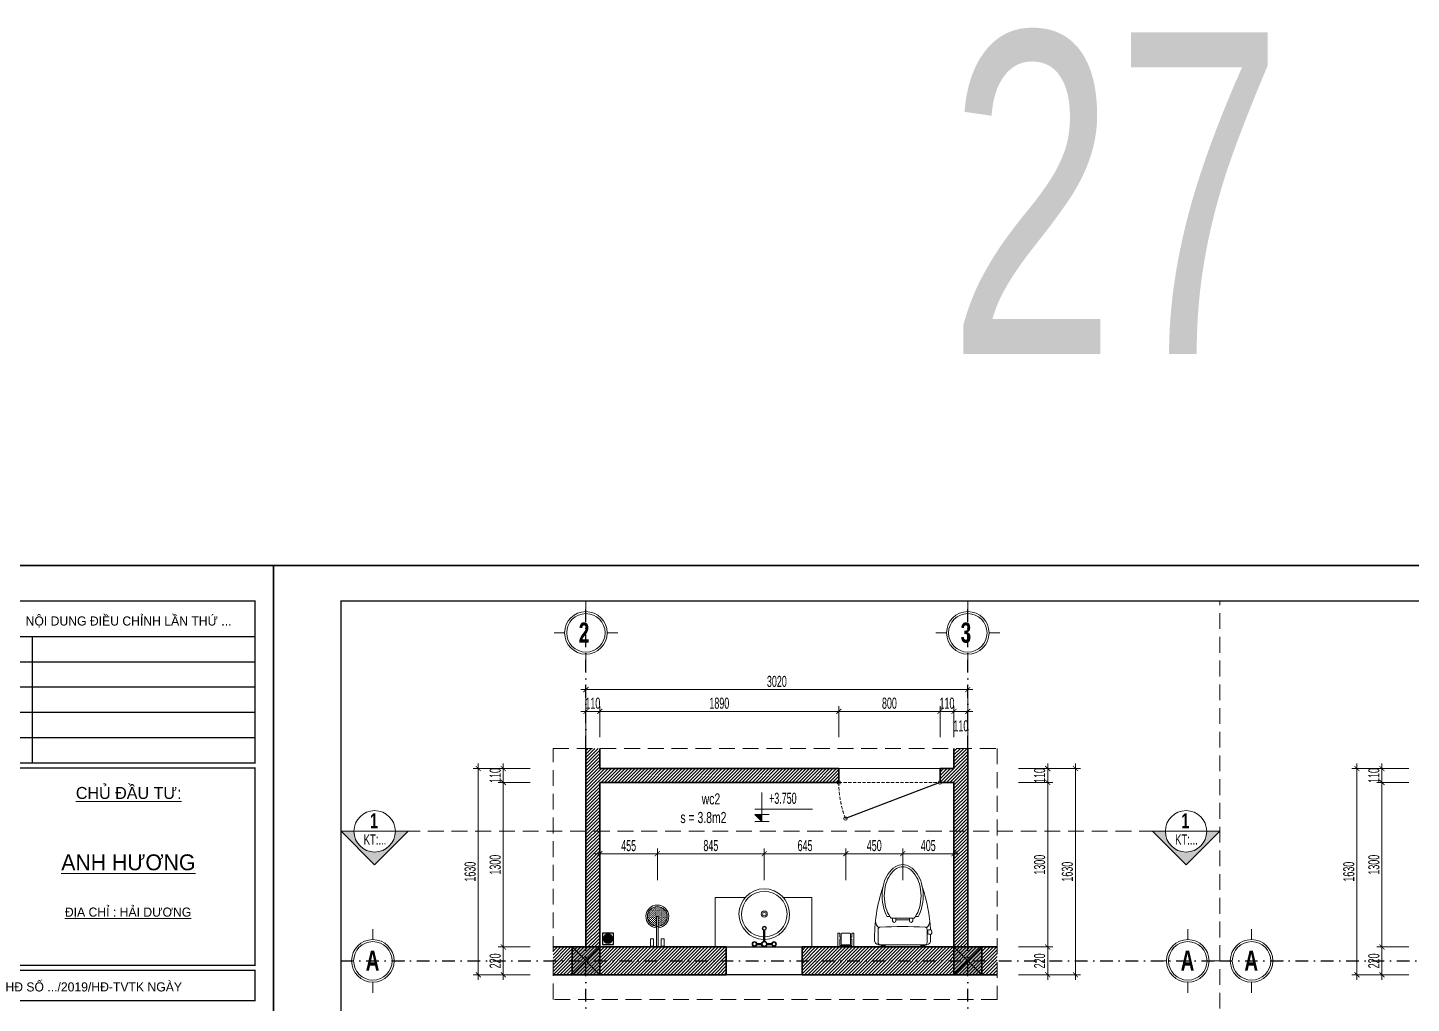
# Model space of a CAD drawing. Header units: inches. Extents: x 274208 to 641690, y -81912 to 129129.
# Drawn here: x 441977 to 452918, y -6470 to 1240 of the extents above; entities that cross this region are included whole.
import ezdxf
from ezdxf.enums import TextEntityAlignment as Align

# ---------------------------------------------------------------- set-up
doc = ezdxf.new("R2010")
doc.units = ezdxf.units.IN
doc.header["$MEASUREMENT"] = 0
doc.header["$PDMODE"] = 3
for name, pattern in [('$1$HIDDEN', [0.375, 0.25, -0.125]), ('DASHDOT', [1, 0.5, -0.25, 0, -0.25]), ('HIDDEN', [0.375, 0.25, -0.125])]:
    doc.linetypes.add(name, pattern=pattern)
for name, color, linetype, lineweight in [('01.Cut', 255, 'Continuous', 35), ('02.Thay', 145, 'Continuous', 20), ('03.Manh', 251, 'Continuous', 13), ('05.Text', 253, 'Continuous', 18), ('06.betong', 2, 'Continuous', 35), ('07.noithat', 250, 'Continuous', 9), ('08.Dim', 156, 'Continuous', 15), ('09.Hatch', 250, 'Continuous', 5), ('10.Text', 254, 'Continuous', 18), ('11.Khung bo', 32, 'Continuous', 50), ('12.Khung', 36, 'Continuous', 25), ('DIM', 252, 'Continuous', 20), ('NN_KI HIEU', 22, 'Continuous', 18)]:
    doc.layers.add(name, color=color, linetype=linetype, lineweight=lineweight)
for name, color, linetype in [('3', 2, 'Continuous'), ('HACH', 250, 'Continuous'), ('NET VUA', 143, 'Continuous'), ('text', 7, 'Continuous'), ('TRUC', 250, 'DASHDOT')]:
    doc.layers.add(name, color=color, linetype=linetype)
doc.layers.add('Tpl_Bound', color=1, linetype='Continuous', plot=False)
doc.styles.add('AVANTH', font='')
doc.styles.add('AVANTHB', font='')
doc.styles.add('STYLE2', font='')
doc.styles.add('TT5_Text Dim', font='hoatbif.shx', dxfattribs={"width": 0.6})
doc.styles.add('VnAvantH', font='')
doc.styles.get('AVANTH').set_extended_font_data('.VnAvantH')
doc.styles.get('AVANTHB').set_extended_font_data('.VnAvantH', bold=True)
doc.styles.get('STYLE2').set_extended_font_data('.VnAvantH')
doc.styles.get('VnAvantH').set_extended_font_data('.VnAvantH')
doc.dimstyles.new('TT5_Dim 1-40', dxfattribs={"dimscale": 40, "dimtxt": 2.2, "dimasz": 1, "dimexe": 1, "dimexo": 0.5, "dimgap": 0.5, "dimtad": 1, "dimdec": 0, "dimzin": 0, "dimdsep": 46, "dimtxsty": 'TT5_Text Dim', "dimblk": 'ARCHTICK', "dimcen": 0, "dimdle": 1, "dimclrd": 256, "dimclre": 256, "dimclrt": 1, "dimadec": 0, "dimazin": 0, "dimtfac": 0.015, "dimtdec": 0, "dimtix": 1, "dimtmove": 2, "dimatfit": 3, "dimldrblk": 'DOT', "dimfxl": 1, "dimtolj": 1, "dimtzin": 0, "dimlwd": -1, "dimlwe": -1, "dimarcsym": 1})

# ---------------------------------------------------------------- blocks, each defined once
blk = doc.blocks.new('100')
at = {"layer": '11.Khung bo', "const_width": 26.7}
for points in [[(1860913, -945240), (1860913, -916940), (1896063, -916940), (1896063, -945240)], [(1896213, -920140), (1896213, -916940), (1901213, -916940), (1901213, -920140)], [(1896213, -924140), (1901213, -924140), (1901213, -920240), (1896213, -920240)], [(1896213, -924840), (1901213, -924840), (1901213, -924240), (1896213, -924240)]]:
    blk.add_lwpolyline(points, close=True, dxfattribs=at)
at = {"layer": '12.Khung'}
for p, q in [((1896213, -917640), (1901213, -917640)), ((1896813, -920140), (1896813, -917640)), ((1896213, -918140), (1901213, -918140)), ((1896213, -918640), (1901213, -918640)), ((1896213, -919140), (1901213, -919140)), ((1896213, -919640), (1901213, -919640))]:
    blk.add_line(p, q, dxfattribs=at)
at = {"layer": '12.Khung', "color": 1}
blk.add_lwpolyline([(1901579, -945940), (1901579, -916240), (1859580, -916240), (1859580, -945940)], close=True, dxfattribs=at)
at = {"layer": '05.Text', "style": 'VnAvantH'}
for s, p in [('Néi dung ®iÒu chØnh lÇn thø ...', (1898713, -917329)), ('H§ sè .../2019/H§-TVTK ngµy ', (1898057, -924540))]:
    blk.add_text(s, height=180, dxfattribs=at).set_placement(p, align=Align.MIDDLE)
for s, height, p in [('%%uChñ ®Çu t\xad:', 237.6, (1898716, -920853)), ('%%Uanh H¦¥NG', 313.63, (1898709, -922261)), ('%%U®Þa chØ : H¶I D¦¥NG', 180, (1898703, -923178))]:
    blk.add_text(s, height=height, dxfattribs=at).set_placement(p, align=Align.CENTER)
blk = doc.blocks.new('\xad3yjrtuktyl')
at = {"layer": '06.betong'}
blk.add_hatch(color=0, dxfattribs=at).paths.add_polyline_path([(-110, -110), (110, -110), (110, 110), (-110, 110)])
at = {"layer": '06.betong', "color": 0}
for p, q in [((-110, 110), (110, -110)), ((-110, -110), (110, 110))]:
    blk.add_line(p, q, dxfattribs=at)
blk.add_lwpolyline([(-110, -110), (110, -110), (110, 110), (-110, 110)], close=True, dxfattribs=at)
blk = doc.blocks.new('ƯERWERWE3')
at = {"layer": '02.Thay'}
for centre in [(458720, 76276), (459520, 76276), (458773, 75992)]:
    blk.add_circle(centre, 13.7, dxfattribs=at)
at = {"layer": '03.Manh', "linetype": 'HIDDEN', "ltscale": 100}
blk.add_line((458720, 76276), (459520, 76276), dxfattribs=at)
blk.add_arc((459520, 76276), 800, 180, 200.8049, dxfattribs=at)
at = {"layer": '3'}
blk.add_line((459520, 76276), (458773, 75992), dxfattribs=at)
blk = doc.blocks.new('A$C4E7C6F34')
at = {"layer": 'DIM'}
blk.add_hatch(color=256, dxfattribs=at).paths.add_polyline_path([(-38, 0), (-38, 138), (-178, 138)])
for p, q in [((-38, 576), (-38, 0)), ((964, 248), (-178, 248)), ((-178, 138), (101, 138)), ((-178, 138), (-38, 0)), ((-178, 0), (101, 0))]:
    blk.add_line(p, q, dxfattribs=at)
at = {"layer": 'text', "style": 'TT5_Text Dim', "flags": 8}
blk.add_attdef('%%P0.000', text='', height=220, dxfattribs=at).set_placement((102, 461), align=Align.MIDDLE_LEFT)
blk = doc.blocks.new('WH1')
h = blk.add_hatch()
h.set_pattern_fill('HONEY', color=250, angle=-180, style=0)
h.set_pattern_definition([(180, (28744.471, 7941.3756), (-4.7625, -2.74963), [3.175, -6.35]), (300, (28744.471, 7941.3756), (4.76249943, -2.74963099), [3.175, -6.35]), (240, (28744.471, 7941.3756), (-5.7e-07, -5.49926099), [-6.35, 3.175])])
h.paths.add_polyline_path([(120, 71, 1), (23, 71, 1)])
for p, q in [((0, 0), (0, 141)), ((0, 141), (146, 141)), ((146, 0), (0, 0)), ((146, 141), (146, 0))]:
    blk.add_line(p, q)
blk.add_circle((72, 71), 58.6)
at = {"color": 8}
blk.add_circle((72, 71), 48.6, dxfattribs=at)
blk = doc.blocks.new('_ARCHTICK')
at = {"color": 0, "linetype": 'ByBlock', "const_width": 0.15}
blk.add_lwpolyline([(-0.5, -0.5), (0.5, 0.5)], dxfattribs=at)
blk = doc.blocks.new('*D1143')
at = {"layer": '08.Dim', "transparency": 16777216}
for p, q in [((446391, -4366), (446391, -4123)), ((446501, -4366), (446501, -4123)), ((446391, -4163), (446351, -4163)), ((446391, -4163), (446501, -4163)), ((446501, -4163), (446541, -4163))]:
    blk.add_line(p, q, dxfattribs=at)
at = {"layer": 'Defpoints', "color": 0, "transparency": 16777216}
for p in [(446501, -4163), (446391, -4386), (446501, -4386)]:
    blk.add_point(p, dxfattribs=at)
at = {"layer": '08.Dim', "transparency": 16777216, "xscale": 40, "yscale": 40, "zscale": 40}
blk.add_blockref('_ARCHTICK', (446391, -4163), dxfattribs=at)
at = {"layer": '08.Dim', "transparency": 16777216, "xscale": 40, "yscale": 40, "zscale": 40, "rotation": 180}
blk.add_blockref('_ARCHTICK', (446501, -4163), dxfattribs=at)
at = {"layer": '08.Dim', "color": 1, "transparency": 16777216, "insert": (446446, -4099), "char_height": 88, "attachment_point": 5, "style": 'TT5_Text Dim'}
blk.add_mtext('\\A1;110', dxfattribs=at)
blk = doc.blocks.new('_DOT')
at = {"color": 1, "linetype": 'ByBlock'}
blk.add_line((-0.5, 0), (-1, 0), dxfattribs=at)
at = {"color": 1, "linetype": 'ByBlock', "const_width": 0.5}
blk.add_lwpolyline([(-0.25, 0, 1), (0.25, 0, 1)], format="xyb", close=True, dxfattribs=at)
blk = doc.blocks.new('*D1144')
at = {"layer": '08.Dim', "transparency": 16777216}
for p, q in [((446501, -4366), (446501, -4123)), ((448391, -4366), (448391, -4123)), ((446461, -4163), (448431, -4163))]:
    blk.add_line(p, q, dxfattribs=at)
at = {"layer": 'Defpoints', "color": 0, "transparency": 16777216}
for p in [(448391, -4163), (446501, -4386), (448391, -4386)]:
    blk.add_point(p, dxfattribs=at)
at = {"layer": '08.Dim', "transparency": 16777216, "xscale": 40, "yscale": 40, "zscale": 40, "rotation": 180}
blk.add_blockref('_ARCHTICK', (446501, -4163), dxfattribs=at)
at = {"layer": '08.Dim', "transparency": 16777216, "xscale": 40, "yscale": 40, "zscale": 40}
blk.add_blockref('_ARCHTICK', (448391, -4163), dxfattribs=at)
at = {"layer": '08.Dim', "color": 1, "transparency": 16777216, "insert": (447446, -4099), "char_height": 88, "attachment_point": 5, "style": 'TT5_Text Dim'}
blk.add_mtext('\\A1;1890', dxfattribs=at)
blk = doc.blocks.new('*D1145')
at = {"layer": '08.Dim', "transparency": 16777216}
for p, q in [((448391, -4366), (448391, -4123)), ((449191, -4366), (449191, -4123)), ((448351, -4163), (449231, -4163))]:
    blk.add_line(p, q, dxfattribs=at)
at = {"layer": 'Defpoints', "color": 0, "transparency": 16777216}
for p in [(449191, -4163), (448391, -4386), (449191, -4386)]:
    blk.add_point(p, dxfattribs=at)
at = {"layer": '08.Dim', "transparency": 16777216, "xscale": 40, "yscale": 40, "zscale": 40, "rotation": 180}
blk.add_blockref('_ARCHTICK', (448391, -4163), dxfattribs=at)
at = {"layer": '08.Dim', "transparency": 16777216, "xscale": 40, "yscale": 40, "zscale": 40}
blk.add_blockref('_ARCHTICK', (449191, -4163), dxfattribs=at)
at = {"layer": '08.Dim', "color": 1, "transparency": 16777216, "insert": (448791, -4099), "char_height": 88, "attachment_point": 5, "style": 'TT5_Text Dim'}
blk.add_mtext('\\A1;800', dxfattribs=at)
blk = doc.blocks.new('*D1146')
at = {"layer": '08.Dim', "transparency": 16777216}
for p, q in [((449191, -4366), (449191, -4123)), ((449301, -4366), (449301, -4123)), ((449191, -4163), (449151, -4163)), ((449191, -4163), (449301, -4163)), ((449301, -4163), (449341, -4163))]:
    blk.add_line(p, q, dxfattribs=at)
at = {"layer": 'Defpoints', "color": 0, "transparency": 16777216}
for p in [(449301, -4163), (449191, -4386), (449301, -4386)]:
    blk.add_point(p, dxfattribs=at)
at = {"layer": '08.Dim', "transparency": 16777216, "xscale": 40, "yscale": 40, "zscale": 40}
blk.add_blockref('_ARCHTICK', (449191, -4163), dxfattribs=at)
at = {"layer": '08.Dim', "transparency": 16777216, "xscale": 40, "yscale": 40, "zscale": 40, "rotation": 180}
blk.add_blockref('_ARCHTICK', (449301, -4163), dxfattribs=at)
at = {"layer": '08.Dim', "color": 1, "transparency": 16777216, "insert": (449246, -4099), "char_height": 88, "attachment_point": 5, "style": 'TT5_Text Dim'}
blk.add_mtext('\\A1;110', dxfattribs=at)
blk = doc.blocks.new('*D1147')
at = {"layer": '08.Dim', "transparency": 16777216}
for p, q in [((449301, -4366), (449301, -4123)), ((449411, -4366), (449411, -4123)), ((449261, -4163), (449451, -4163))]:
    blk.add_line(p, q, dxfattribs=at)
at = {"layer": 'Defpoints', "color": 0, "transparency": 16777216}
for p in [(449411, -4163), (449301, -4386), (449411, -4386)]:
    blk.add_point(p, dxfattribs=at)
at = {"layer": '08.Dim', "transparency": 16777216, "xscale": 40, "yscale": 40, "zscale": 40, "rotation": 180}
blk.add_blockref('_ARCHTICK', (449301, -4163), dxfattribs=at)
at = {"layer": '08.Dim', "transparency": 16777216, "xscale": 40, "yscale": 40, "zscale": 40}
blk.add_blockref('_ARCHTICK', (449411, -4163), dxfattribs=at)
at = {"layer": '08.Dim', "color": 1, "transparency": 16777216, "insert": (449356, -4278), "char_height": 88, "attachment_point": 5, "style": 'TT5_Text Dim'}
blk.add_mtext('\\A1;110', dxfattribs=at)
blk = doc.blocks.new('*D1148')
at = {"layer": '08.Dim', "transparency": 16777216}
for p, q in [((446351, -3991), (449451, -3991)), ((446391, -4366), (446391, -3951)), ((449411, -4366), (449411, -3951))]:
    blk.add_line(p, q, dxfattribs=at)
at = {"layer": 'Defpoints', "color": 0, "transparency": 16777216}
for p in [(449411, -3991), (446391, -4386), (449411, -4386)]:
    blk.add_point(p, dxfattribs=at)
at = {"layer": '08.Dim', "transparency": 16777216, "xscale": 40, "yscale": 40, "zscale": 40, "rotation": 180}
blk.add_blockref('_ARCHTICK', (446391, -3991), dxfattribs=at)
at = {"layer": '08.Dim', "transparency": 16777216, "xscale": 40, "yscale": 40, "zscale": 40}
blk.add_blockref('_ARCHTICK', (449411, -3991), dxfattribs=at)
at = {"layer": '08.Dim', "color": 1, "transparency": 16777216, "insert": (447901, -3927), "char_height": 88, "attachment_point": 5, "style": 'TT5_Text Dim'}
blk.add_mtext('\\A1;3020', dxfattribs=at)
blk = doc.blocks.new('*D1149')
at = {"layer": '08.Dim', "transparency": 16777216}
for p, q in [((445738, -4615), (445738, -4575)), ((445949, -4615), (445698, -4615)), ((445738, -4615), (445738, -4725)), ((445949, -4725), (445698, -4725)), ((445738, -4725), (445738, -4765))]:
    blk.add_line(p, q, dxfattribs=at)
at = {"layer": 'Defpoints', "color": 0, "transparency": 16777216}
for p in [(445969, -4615), (445738, -4725), (445969, -4725)]:
    blk.add_point(p, dxfattribs=at)
at = {"layer": '08.Dim', "transparency": 16777216, "xscale": 40, "yscale": 40, "zscale": 40}
for p, rotation in [((445738, -4615), 270), ((445738, -4725), 90)]:
    blk.add_blockref('_ARCHTICK', p, dxfattribs=dict(at, rotation=rotation))
at = {"layer": '08.Dim', "color": 1, "transparency": 16777216, "insert": (445674, -4670), "char_height": 88, "attachment_point": 5, "rotation": 90, "style": 'TT5_Text Dim'}
blk.add_mtext('\\A1;110', dxfattribs=at)
blk = doc.blocks.new('*D1150')
at = {"layer": '08.Dim', "transparency": 16777216}
for p, q in [((445738, -4685), (445738, -6065)), ((445949, -4725), (445698, -4725)), ((445949, -6025), (445698, -6025))]:
    blk.add_line(p, q, dxfattribs=at)
at = {"layer": 'Defpoints', "color": 0, "transparency": 16777216}
for p in [(445969, -4725), (445738, -6025), (445969, -6025)]:
    blk.add_point(p, dxfattribs=at)
at = {"layer": '08.Dim', "transparency": 16777216, "xscale": 40, "yscale": 40, "zscale": 40}
for p, rotation in [((445738, -4725), 90), ((445738, -6025), 270)]:
    blk.add_blockref('_ARCHTICK', p, dxfattribs=dict(at, rotation=rotation))
at = {"layer": '08.Dim', "color": 1, "transparency": 16777216, "insert": (445674, -5375), "char_height": 88, "attachment_point": 5, "rotation": 90, "style": 'TT5_Text Dim'}
blk.add_mtext('\\A1;1300', dxfattribs=at)
blk = doc.blocks.new('*D1151')
at = {"layer": '08.Dim', "transparency": 16777216}
for p, q in [((445738, -5985), (445738, -6285)), ((445949, -6025), (445698, -6025)), ((445949, -6245), (445698, -6245))]:
    blk.add_line(p, q, dxfattribs=at)
at = {"layer": 'Defpoints', "color": 0, "transparency": 16777216}
for p in [(445969, -6025), (445738, -6245), (445969, -6245)]:
    blk.add_point(p, dxfattribs=at)
at = {"layer": '08.Dim', "transparency": 16777216, "xscale": 40, "yscale": 40, "zscale": 40}
for p, rotation in [((445738, -6025), 90), ((445738, -6245), 270)]:
    blk.add_blockref('_ARCHTICK', p, dxfattribs=dict(at, rotation=rotation))
at = {"layer": '08.Dim', "color": 1, "transparency": 16777216, "insert": (445674, -6135), "char_height": 88, "attachment_point": 5, "rotation": 90, "style": 'TT5_Text Dim'}
blk.add_mtext('\\A1;220', dxfattribs=at)
blk = doc.blocks.new('*D1152')
at = {"layer": '08.Dim', "transparency": 16777216}
for p, q in [((445540, -4575), (445540, -6285)), ((445949, -4615), (445500, -4615)), ((445949, -6245), (445500, -6245))]:
    blk.add_line(p, q, dxfattribs=at)
at = {"layer": 'Defpoints', "color": 0, "transparency": 16777216}
for p in [(445969, -4615), (445540, -6245), (445969, -6245)]:
    blk.add_point(p, dxfattribs=at)
at = {"layer": '08.Dim', "transparency": 16777216, "xscale": 40, "yscale": 40, "zscale": 40}
for p, rotation in [((445540, -4615), 90), ((445540, -6245), 270)]:
    blk.add_blockref('_ARCHTICK', p, dxfattribs=dict(at, rotation=rotation))
at = {"layer": '08.Dim', "color": 1, "transparency": 16777216, "insert": (445476, -5430), "char_height": 88, "attachment_point": 5, "rotation": 90, "style": 'TT5_Text Dim'}
blk.add_mtext('\\A1;1630', dxfattribs=at)
blk = doc.blocks.new('*D1153')
at = {"layer": '08.Dim', "transparency": 16777216}
for p, q in [((450043, -4615), (450043, -4575)), ((449812, -4615), (450083, -4615)), ((450043, -4615), (450043, -4725)), ((449812, -4725), (450083, -4725)), ((450043, -4725), (450043, -4765))]:
    blk.add_line(p, q, dxfattribs=at)
at = {"layer": 'Defpoints', "color": 0, "transparency": 16777216}
for p in [(449792, -4615), (449792, -4725), (450043, -4725)]:
    blk.add_point(p, dxfattribs=at)
at = {"layer": '08.Dim', "transparency": 16777216, "xscale": 40, "yscale": 40, "zscale": 40}
for p, rotation in [((450043, -4615), 270), ((450043, -4725), 90)]:
    blk.add_blockref('_ARCHTICK', p, dxfattribs=dict(at, rotation=rotation))
at = {"layer": '08.Dim', "color": 1, "transparency": 16777216, "insert": (449979, -4670), "char_height": 88, "attachment_point": 5, "rotation": 90, "style": 'TT5_Text Dim'}
blk.add_mtext('\\A1;110', dxfattribs=at)
blk = doc.blocks.new('*D1154')
at = {"layer": '08.Dim', "transparency": 16777216}
for p, q in [((450043, -4685), (450043, -6065)), ((449812, -4725), (450083, -4725)), ((449812, -6025), (450083, -6025))]:
    blk.add_line(p, q, dxfattribs=at)
at = {"layer": 'Defpoints', "color": 0, "transparency": 16777216}
for p in [(449792, -4725), (449792, -6025), (450043, -6025)]:
    blk.add_point(p, dxfattribs=at)
at = {"layer": '08.Dim', "transparency": 16777216, "xscale": 40, "yscale": 40, "zscale": 40}
for p, rotation in [((450043, -4725), 90), ((450043, -6025), 270)]:
    blk.add_blockref('_ARCHTICK', p, dxfattribs=dict(at, rotation=rotation))
at = {"layer": '08.Dim', "color": 1, "transparency": 16777216, "insert": (449979, -5375), "char_height": 88, "attachment_point": 5, "rotation": 90, "style": 'TT5_Text Dim'}
blk.add_mtext('\\A1;1300', dxfattribs=at)
blk = doc.blocks.new('*D1155')
at = {"layer": '08.Dim', "transparency": 16777216}
for p, q in [((450043, -5985), (450043, -6285)), ((449812, -6025), (450083, -6025)), ((449812, -6245), (450083, -6245))]:
    blk.add_line(p, q, dxfattribs=at)
at = {"layer": 'Defpoints', "color": 0, "transparency": 16777216}
for p in [(449792, -6025), (449792, -6245), (450043, -6245)]:
    blk.add_point(p, dxfattribs=at)
at = {"layer": '08.Dim', "transparency": 16777216, "xscale": 40, "yscale": 40, "zscale": 40}
for p, rotation in [((450043, -6025), 90), ((450043, -6245), 270)]:
    blk.add_blockref('_ARCHTICK', p, dxfattribs=dict(at, rotation=rotation))
at = {"layer": '08.Dim', "color": 1, "transparency": 16777216, "insert": (449979, -6135), "char_height": 88, "attachment_point": 5, "rotation": 90, "style": 'TT5_Text Dim'}
blk.add_mtext('\\A1;220', dxfattribs=at)
blk = doc.blocks.new('*D1156')
at = {"layer": '08.Dim', "transparency": 16777216}
for p, q in [((450262, -4575), (450262, -6285)), ((449812, -4615), (450302, -4615)), ((449812, -6245), (450302, -6245))]:
    blk.add_line(p, q, dxfattribs=at)
at = {"layer": 'Defpoints', "color": 0, "transparency": 16777216}
for p in [(449792, -4615), (449792, -6245), (450262, -6245)]:
    blk.add_point(p, dxfattribs=at)
at = {"layer": '08.Dim', "transparency": 16777216, "xscale": 40, "yscale": 40, "zscale": 40}
for p, rotation in [((450262, -4615), 90), ((450262, -6245), 270)]:
    blk.add_blockref('_ARCHTICK', p, dxfattribs=dict(at, rotation=rotation))
at = {"layer": '08.Dim', "color": 1, "transparency": 16777216, "insert": (450198, -5430), "char_height": 88, "attachment_point": 5, "rotation": 90, "style": 'TT5_Text Dim'}
blk.add_mtext('\\A1;1630', dxfattribs=at)
blk = doc.blocks.new('*D1169')
at = {"layer": '08.Dim', "transparency": 16777216}
for p, q in [((452686, -4615), (452686, -4575)), ((452897, -4615), (452646, -4615)), ((452686, -4615), (452686, -4725)), ((452897, -4725), (452646, -4725)), ((452686, -4725), (452686, -4765))]:
    blk.add_line(p, q, dxfattribs=at)
at = {"layer": 'Defpoints', "color": 0, "transparency": 16777216}
for p in [(452917, -4615), (452686, -4725), (452917, -4725)]:
    blk.add_point(p, dxfattribs=at)
at = {"layer": '08.Dim', "transparency": 16777216, "xscale": 40, "yscale": 40, "zscale": 40}
for p, rotation in [((452686, -4615), 270), ((452686, -4725), 90)]:
    blk.add_blockref('_ARCHTICK', p, dxfattribs=dict(at, rotation=rotation))
at = {"layer": '08.Dim', "color": 1, "transparency": 16777216, "insert": (452622, -4670), "char_height": 88, "attachment_point": 5, "rotation": 90, "style": 'TT5_Text Dim'}
blk.add_mtext('\\A1;110', dxfattribs=at)
blk = doc.blocks.new('*D1170')
at = {"layer": '08.Dim', "transparency": 16777216}
for p, q in [((452686, -4685), (452686, -6065)), ((452897, -4725), (452646, -4725)), ((452897, -6025), (452646, -6025))]:
    blk.add_line(p, q, dxfattribs=at)
at = {"layer": 'Defpoints', "color": 0, "transparency": 16777216}
for p in [(452917, -4725), (452686, -6025), (452917, -6025)]:
    blk.add_point(p, dxfattribs=at)
at = {"layer": '08.Dim', "transparency": 16777216, "xscale": 40, "yscale": 40, "zscale": 40}
for p, rotation in [((452686, -4725), 90), ((452686, -6025), 270)]:
    blk.add_blockref('_ARCHTICK', p, dxfattribs=dict(at, rotation=rotation))
at = {"layer": '08.Dim', "color": 1, "transparency": 16777216, "insert": (452622, -5375), "char_height": 88, "attachment_point": 5, "rotation": 90, "style": 'TT5_Text Dim'}
blk.add_mtext('\\A1;1300', dxfattribs=at)
blk = doc.blocks.new('*D1171')
at = {"layer": '08.Dim', "transparency": 16777216}
for p, q in [((452686, -5985), (452686, -6285)), ((452897, -6025), (452646, -6025)), ((452897, -6245), (452646, -6245))]:
    blk.add_line(p, q, dxfattribs=at)
at = {"layer": 'Defpoints', "color": 0, "transparency": 16777216}
for p in [(452917, -6025), (452686, -6245), (452917, -6245)]:
    blk.add_point(p, dxfattribs=at)
at = {"layer": '08.Dim', "transparency": 16777216, "xscale": 40, "yscale": 40, "zscale": 40}
for p, rotation in [((452686, -6025), 90), ((452686, -6245), 270)]:
    blk.add_blockref('_ARCHTICK', p, dxfattribs=dict(at, rotation=rotation))
at = {"layer": '08.Dim', "color": 1, "transparency": 16777216, "insert": (452622, -6135), "char_height": 88, "attachment_point": 5, "rotation": 90, "style": 'TT5_Text Dim'}
blk.add_mtext('\\A1;220', dxfattribs=at)
blk = doc.blocks.new('*D1172')
at = {"layer": '08.Dim', "transparency": 16777216}
for p, q in [((452488, -4575), (452488, -6285)), ((452897, -4615), (452448, -4615)), ((452897, -6245), (452448, -6245))]:
    blk.add_line(p, q, dxfattribs=at)
at = {"layer": 'Defpoints', "color": 0, "transparency": 16777216}
for p in [(452917, -4615), (452488, -6245), (452917, -6245)]:
    blk.add_point(p, dxfattribs=at)
at = {"layer": '08.Dim', "transparency": 16777216, "xscale": 40, "yscale": 40, "zscale": 40}
for p, rotation in [((452488, -4615), 90), ((452488, -6245), 270)]:
    blk.add_blockref('_ARCHTICK', p, dxfattribs=dict(at, rotation=rotation))
at = {"layer": '08.Dim', "color": 1, "transparency": 16777216, "insert": (452424, -5430), "char_height": 88, "attachment_point": 5, "rotation": 90, "style": 'TT5_Text Dim'}
blk.add_mtext('\\A1;1630', dxfattribs=at)
blk = doc.blocks.new('DANHTRUC')
for p, q in [((980383, -947347), (980383, -947137)), ((979963, -947767), (979753, -947767)), ((980803, -947767), (981013, -947767)), ((980383, -948187), (980383, -948397))]:
    blk.add_line(p, q)
for radius in [420, 380]:
    blk.add_circle((980383, -947767), radius)
blk = doc.blocks.new('A$C7190720A')
for p, q in [((99, 240), (120, 240)), ((129, 227), (313, 227)), ((141, 207), (141, 227)), ((167, 207), (167, 227)), ((275, 207), (275, 227)), ((301, 207), (301, 227)), ((322, 240), (342, 240)), ((27, 35), (27, 140)), ((167, 214), (275, 214)), ((415, 35), (415, 140)), ((415, 133), (419, 133)), ((419, 103), (419, 133)), ((44, 18), (397, 18)), ((50, 10), (53, 18)), ((50, 10), (82, 10)), ((59, 10), (59, 0)), ((75, 10), (75, 0)), ((82, 10), (79, 18)), ((364, 10), (367, 18)), ((364, 10), (396, 10)), ((372, 10), (372, 0)), ((388, 10), (388, 0)), ((396, 10), (393, 18)), ((415, 103), (419, 103)), ((59, 0), (75, 0)), ((372, 0), (388, 0))]:
    blk.add_line(p, q)
for points in [[(313, 227, 0.021211), (321, 239, 0.079005), (353, 310, 0.066458), (366, 404, 0.066458), (353, 498, 0.079005), (321, 569, 0.107159), (270, 619, 0.141682), (221, 634, 0.141682), (172, 619, 0.107159), (121, 569, 0.079005), (89, 498, 0.066458), (76, 404, 0.066458), (89, 310, 0.079005), (121, 239, 0.021211), (129, 227, 0.00325)], [(441, 137, 0.068596), (377, 471, 0.068596)]]:
    blk.add_lwpolyline(points, format="xyb")
for centre, radius, start, end in [((329, 432), 267, 146.7221, 164.7912), ((263, 476), 187, 122.2565, 146.7221), ((221, 542), 109, 90, 122.2565), ((221, 542), 109, 57.7435, 90), ((179, 476), 187, 33.2779, 57.7435), ((113, 432), 267, 15.2088, 33.2779), ((1246, 74), 1247, 161.4068, 181.3856), ((434, 404), 375, 164.7912, 180), ((8, 404), 375, 360, 15.2088), ((434, 404), 375, 180, 195.2088), ((8, 404), 375, 344.7912, 360), ((329, 375), 267, 195.2088, 210.5699), ((113, 375), 267, 329.4301, 344.7912), ((79, 208), 73.2, 185.4963, 229.9324), ((44, 140), 17.6, 92.3063, 180), ((221, -4242), 4403, 87.6937, 92.3063), ((154, 207), 13.2, 180, 360), ((288, 207), 13.2, 180, 360), ((397, 140), 17.6, 360, 87.6937), ((363, 208), 73.2, 310.0676, 354.5037), ((439, 81), 55.5, 82.0944, 110.3166), ((419, 118), 32.6, 327.5287, 34.2772), ((36, 54), 37.8, 196.6963, 282.5249), ((44, 35), 17.6, 180, 270), ((406, 54), 37.8, 257.4751, 343.3037), ((397, 35), 17.6, 270, 360), ((439, 155), 55.5, 249.6834, 278.4939), ((-805, 74), 1247, 358.6144, 1.2036)]:
    blk.add_arc(centre, radius, start, end)
blk = doc.blocks.new('VOI SEN')
at = {"layer": '09.Hatch'}
h = blk.add_hatch(dxfattribs=at)
h.set_pattern_fill('CROSS', color=256, scale=30, style=0)
h.set_pattern_definition([(0, (-76.6936, -319.287), (7.5, 7.5), [3.75, -11.25]), (90, (-74.8186, -321.162), (-7.5, 7.5), [3.75, -11.25])])
h.paths.add_polyline_path([(80, -241, 0.38796), (9, -163), (9, -241), (-6, -241), (-6, -163, 0.38796), (-77, -241, 1)])
at = {"layer": '03.Manh'}
for points in [[(-90, -2), (90, -2), (90, 0), (-90, 0)], [(-53, -7), (-29, -7), (-29, -63), (-53, -63)], [(9, -6), (-6, -6), (-6, -241), (9, -241)], [(56, -7), (32, -7), (32, -63), (56, -63)]]:
    blk.add_lwpolyline(points, close=True, dxfattribs=at)
blk.add_arc((1, -241), 90, 94.4987, 85.5013, dxfattribs=at)
at = {"layer": '09.Hatch'}
blk.add_circle((1, -241), 78.2, dxfattribs=at)
blk = doc.blocks.new('navabo')
at = {"layer": '03.Manh'}
for p, q in [((-22, 242), (-58, 242)), ((-21, 231), (-58, 231)), ((-22, 236), (-57, 236)), ((21, 231), (58, 231)), ((22, 242), (58, 242)), ((22, 236), (57, 236)), ((-5, 216), (-5, 127)), ((0, 215), (0, 128)), ((5, 216), (5, 127))]:
    blk.add_line(p, q, dxfattribs=at)
for centre, radius in [((-77, 236), 19.4), ((-77, 236), 14), ((0, 237), 22.2), ((0, 237), 16.8), ((77, 236), 19.4), ((77, 236), 14), ((0, 112), 15.4), ((0, 112), 12.1), ((0, 0), 24), ((0, 0), 14)]:
    blk.add_circle(centre, radius, dxfattribs=at)
for radius in [200, 180]:
    blk.add_arc((0, 0), radius, 91.5596, 88.4404, dxfattribs=at)
blk = doc.blocks.new('ewefw')
at = {"linetype": 'Continuous', "ltscale": 50}
for p, q in [((-30, -53), (-30, 69)), ((-30, 69), (110, 69)), ((93, 56), (-13, 56)), ((-13, 56), (-13, 2)), ((-13, 2), (-3, 2)), ((-3, 2), (-3, -18)), ((0, 45), (1, 48)), ((0, -45), (0, 45)), ((1, 48), (4, 50)), ((4, 50), (8, 50)), ((8, 50), (72, 50)), ((72, 50), (77, 50)), ((77, 50), (81, 48)), ((81, 48), (82, 45)), ((82, 45), (82, -45)), ((85, -18), (85, 2)), ((85, 2), (93, 2)), ((93, 2), (93, 56)), ((110, 69), (110, -53)), ((-13, -53), (-30, -53)), ((-3, -18), (-13, -18)), ((-13, -18), (-13, -53)), ((1, -50), (0, -45)), ((4, -52), (1, -50)), ((8, -53), (4, -52)), ((72, -53), (8, -53)), ((77, -52), (72, -53)), ((81, -50), (77, -52)), ((82, -45), (81, -50)), ((93, -18), (85, -18)), ((93, -53), (93, -18)), ((110, -53), (93, -53))]:
    blk.add_line(p, q, dxfattribs=at)
blk = doc.blocks.new('*D1299')
at = {"layer": '08.Dim', "transparency": 16777216}
for p, q in [((446501, -5496), (446501, -5248)), ((446956, -5496), (446956, -5248)), ((446461, -5288), (446996, -5288))]:
    blk.add_line(p, q, dxfattribs=at)
at = {"layer": 'Defpoints', "color": 0, "transparency": 16777216}
for p in [(446956, -5288), (446501, -5516), (446956, -5516)]:
    blk.add_point(p, dxfattribs=at)
at = {"layer": '08.Dim', "transparency": 16777216, "xscale": 40, "yscale": 40, "zscale": 40, "rotation": 180}
blk.add_blockref('_ARCHTICK', (446501, -5288), dxfattribs=at)
at = {"layer": '08.Dim', "transparency": 16777216, "xscale": 40, "yscale": 40, "zscale": 40}
blk.add_blockref('_ARCHTICK', (446956, -5288), dxfattribs=at)
at = {"layer": '08.Dim', "color": 1, "transparency": 16777216, "insert": (446729, -5224), "char_height": 88, "attachment_point": 5, "style": 'TT5_Text Dim'}
blk.add_mtext('\\A1;455', dxfattribs=at)
blk = doc.blocks.new('*D1300')
at = {"layer": '08.Dim', "transparency": 16777216}
for p, q in [((446956, -5496), (446956, -5248)), ((447801, -5496), (447801, -5248)), ((446916, -5288), (447841, -5288))]:
    blk.add_line(p, q, dxfattribs=at)
at = {"layer": 'Defpoints', "color": 0, "transparency": 16777216}
for p in [(447801, -5288), (446956, -5516), (447801, -5516)]:
    blk.add_point(p, dxfattribs=at)
at = {"layer": '08.Dim', "transparency": 16777216, "xscale": 40, "yscale": 40, "zscale": 40, "rotation": 180}
blk.add_blockref('_ARCHTICK', (446956, -5288), dxfattribs=at)
at = {"layer": '08.Dim', "transparency": 16777216, "xscale": 40, "yscale": 40, "zscale": 40}
blk.add_blockref('_ARCHTICK', (447801, -5288), dxfattribs=at)
at = {"layer": '08.Dim', "color": 1, "transparency": 16777216, "insert": (447379, -5224), "char_height": 88, "attachment_point": 5, "style": 'TT5_Text Dim'}
blk.add_mtext('\\A1;845', dxfattribs=at)
blk = doc.blocks.new('*D1301')
at = {"layer": '08.Dim', "transparency": 16777216}
for p, q in [((447801, -5496), (447801, -5248)), ((448446, -5496), (448446, -5248)), ((447761, -5288), (448486, -5288))]:
    blk.add_line(p, q, dxfattribs=at)
at = {"layer": 'Defpoints', "color": 0, "transparency": 16777216}
for p in [(448446, -5288), (447801, -5516), (448446, -5516)]:
    blk.add_point(p, dxfattribs=at)
at = {"layer": '08.Dim', "transparency": 16777216, "xscale": 40, "yscale": 40, "zscale": 40, "rotation": 180}
blk.add_blockref('_ARCHTICK', (447801, -5288), dxfattribs=at)
at = {"layer": '08.Dim', "transparency": 16777216, "xscale": 40, "yscale": 40, "zscale": 40}
blk.add_blockref('_ARCHTICK', (448446, -5288), dxfattribs=at)
at = {"layer": '08.Dim', "color": 1, "transparency": 16777216, "insert": (448124, -5224), "char_height": 88, "attachment_point": 5, "style": 'TT5_Text Dim'}
blk.add_mtext('\\A1;645', dxfattribs=at)
blk = doc.blocks.new('*D1302')
at = {"layer": '08.Dim', "transparency": 16777216}
for p, q in [((448446, -5496), (448446, -5248)), ((448896, -5496), (448896, -5248)), ((448406, -5288), (448936, -5288))]:
    blk.add_line(p, q, dxfattribs=at)
at = {"layer": 'Defpoints', "color": 0, "transparency": 16777216}
for p in [(448896, -5288), (448446, -5516), (448896, -5516)]:
    blk.add_point(p, dxfattribs=at)
at = {"layer": '08.Dim', "transparency": 16777216, "xscale": 40, "yscale": 40, "zscale": 40, "rotation": 180}
blk.add_blockref('_ARCHTICK', (448446, -5288), dxfattribs=at)
at = {"layer": '08.Dim', "transparency": 16777216, "xscale": 40, "yscale": 40, "zscale": 40}
blk.add_blockref('_ARCHTICK', (448896, -5288), dxfattribs=at)
at = {"layer": '08.Dim', "color": 1, "transparency": 16777216, "insert": (448671, -5224), "char_height": 88, "attachment_point": 5, "style": 'TT5_Text Dim'}
blk.add_mtext('\\A1;450', dxfattribs=at)
blk = doc.blocks.new('*D1303')
at = {"layer": '08.Dim', "transparency": 16777216}
for p, q in [((448896, -5496), (448896, -5248)), ((449301, -5496), (449301, -5248)), ((448856, -5288), (449341, -5288))]:
    blk.add_line(p, q, dxfattribs=at)
at = {"layer": 'Defpoints', "color": 0, "transparency": 16777216}
for p in [(449301, -5288), (448896, -5516), (449301, -5516)]:
    blk.add_point(p, dxfattribs=at)
at = {"layer": '08.Dim', "transparency": 16777216, "xscale": 40, "yscale": 40, "zscale": 40, "rotation": 180}
blk.add_blockref('_ARCHTICK', (448896, -5288), dxfattribs=at)
at = {"layer": '08.Dim', "transparency": 16777216, "xscale": 40, "yscale": 40, "zscale": 40}
blk.add_blockref('_ARCHTICK', (449301, -5288), dxfattribs=at)
at = {"layer": '08.Dim', "color": 1, "transparency": 16777216, "insert": (449098, -5224), "char_height": 88, "attachment_point": 5, "style": 'TT5_Text Dim'}
blk.add_mtext('\\A1;405', dxfattribs=at)

msp = doc.modelspace()

# ---------------------------------------------------------------- hatches: boundary and pattern name
at = {"layer": '09.Hatch'}
h = msp.add_hatch(dxfattribs=at)
h.set_pattern_fill('ANSI31', color=256, scale=150, style=0)
h.set_pattern_definition([(45, (446131.41, -6244.949), (-13.25825, 13.25825), [])])
h.paths.add_polyline_path([(447501.1, -6024.9), (446501.1, -6024.9), (446501.1, -4724.9), (448391.1, -4724.9), (448391.1, -4614.9), (446501.1, -4614.9), (446501.1, -4456.4), (446391.1, -4456.4), (446391.1, -6024.9), (446131.4, -6024.9), (446131.4, -6244.9), (447501.1, -6244.9)])
h.paths.add_polyline_path([(449642.8, -6024.9), (449411.1, -6024.9), (449411.1, -4456.4), (449301.1, -4456.4), (449301.1, -4614.9), (449191.1, -4614.9), (449191.1, -4724.9), (449301.1, -4724.9), (449301.1, -6024.9), (448101.1, -6024.9), (448101.1, -6244.9), (449642.8, -6244.9)])
for points in [[(444884.3, -5111.1), (444986.8, -5111.1), (444720.6, -5377.2), (444454.5, -5111.1), (444557, -5111.1, 0.4142136), (444720.6, -5274.7, 0.4142136)], [(451300.2, -5111.1), (451402.7, -5111.1), (451136.6, -5377.2), (450870.4, -5111.1), (450972.9, -5111.1, 0.4142136), (451136.6, -5274.7, 0.4142136)]]:
    msp.add_hatch(color=256, dxfattribs=at).paths.add_polyline_path(points)

# ---------------------------------------------------------------- linework, layer by layer
at = {"layer": '01.Cut'}
for p, q in [((446391.1, -4456.4), (446391.1, -6024.9)), ((446501.1, -4456.4), (446501.1, -4614.9)), ((449301.1, -4456.4), (449301.1, -4614.9)), ((449411.1, -4456.4), (449411.1, -6024.9)), ((446501.1, -4614.9), (448391.1, -4614.9)), ((448391.1, -4724.9), (448391.1, -4614.9)), ((449191.1, -4614.9), (449301.1, -4614.9)), ((449191.1, -4724.9), (449191.1, -4614.9)), ((446501.1, -4724.9), (446501.1, -6024.9)), ((446501.1, -4724.9), (448391.1, -4724.9)), ((449191.1, -4724.9), (449301.1, -4724.9)), ((449301.1, -4724.9), (449301.1, -6024.9)), ((446131.4, -6024.9), (446391.1, -6024.9)), ((446501.1, -6024.9), (447501.1, -6024.9)), ((447501.1, -6024.9), (447501.1, -6244.9)), ((448101.1, -6024.9), (449301.1, -6024.9)), ((448101.1, -6024.9), (448101.1, -6244.9)), ((449411.1, -6024.9), (449642.8, -6024.9))]:
    msp.add_line(p, q, dxfattribs=at)
for points in [[(446131.4, -6244.9), (447501.1, -6244.9)], [(448101.1, -6244.9), (449642.8, -6244.9)]]:
    msp.add_lwpolyline(points, dxfattribs=at)
at = {"layer": '02.Thay'}
for p, q in [((444454.5, -5111.1), (444557, -5111.1)), ((444720.6, -5377.2), (444454.5, -5111.1)), ((444884.3, -5111.1), (444557, -5111.1)), ((444720.6, -5377.2), (444986.8, -5111.1)), ((444884.3, -5111.1), (444986.8, -5111.1)), ((450870.4, -5111.1), (450972.9, -5111.1)), ((451136.6, -5377.2), (450870.4, -5111.1)), ((451300.2, -5111.1), (450972.9, -5111.1)), ((451136.6, -5377.2), (451402.7, -5111.1)), ((451300.2, -5111.1), (451402.7, -5111.1))]:
    msp.add_line(p, q, dxfattribs=at)
for centre in [(444720.6, -5111.1), (451136.6, -5111.1)]:
    msp.add_circle(centre, 163.6, dxfattribs=at)
at = {"layer": '03.Manh'}
for p, q in [((449191.1, -4614.9), (448391.1, -4614.9)), ((449301.1, -5635), (449301.1, -6024.9))]:
    msp.add_line(p, q, dxfattribs=at)
msp.add_lwpolyline([(447952.9, -5635), (448177.7, -5635), (448177.7, -6024.9), (447412.9, -6024.9), (447412.9, -5635), (447649.6, -5635)], dxfattribs=at)
at = {"layer": '05.Text', "color": 6, "linetype": '$1$HIDDEN', "ltscale": 500}
msp.add_line((451402.7, -12136.9), (451402.7, -3290.3), dxfattribs=at)
msp.add_lwpolyline([(446131.4, -4456.4), (449642.8, -4456.4), (449642.8, -6439.7), (446131.4, -6439.7)], close=True, dxfattribs=at)
at = {"layer": 'NET VUA'}
msp.add_lwpolyline([(448101.1, -6244.9), (447501.1, -6244.9), (447501.1, -6024.9), (448101.1, -6024.9)], close=True, dxfattribs=at)
at = {"layer": 'NN_KI HIEU', "linetype": '$1$HIDDEN', "ltscale": 500}
msp.add_lwpolyline([(444954.2, -5111.1), (450922.3, -5111.1)], dxfattribs=at)
at = {"layer": 'Tpl_Bound', "color": 1}
for points in [[(427121.3, -14890.2), (427121.3, -3010.3), (443921.2, -3010.3), (443921.2, -14890.2)], [(443921.2, -14890.2), (443921.2, -3010.3), (460721, -3010.3), (460721, -14890.2)]]:
    msp.add_lwpolyline(points, close=True, dxfattribs=at)
at = {"layer": 'TRUC', "ltscale": 200}
for p, q in [((446391.1, -7656.7), (446391.1, -3290.3)), ((449411.1, -7656.7), (449411.1, -3290.3)), ((444454.5, -6134.9), (451402.7, -6134.9)), ((451402.7, -6134.9), (458350.9, -6134.9))]:
    msp.add_line(p, q, dxfattribs=at)

# ---------------------------------------------------------------- block references
at = {"layer": '01.Cut'}
for name, p in [('ƯERWERWE3', (-10329.3, -81001.3)), ('\xad3yjrtuktyl', (446391.1, -6134.9)), ('\xad3yjrtuktyl', (449411.1, -6134.9))]:
    msp.add_blockref(name, p, dxfattribs=at)
at = {"layer": '03.Manh'}
msp.add_blockref('A$C7190720A', (448674.8, -6024.9), dxfattribs=at)
at = {"layer": '03.Manh', "xscale": -1, "rotation": 180}
msp.add_blockref('navabo', (447801.3, -5765.3), dxfattribs=at)
at = {"layer": '05.Text', "xscale": 0.4, "yscale": 0.4, "zscale": 0.4}
for name, p in [('100', (-316710.5, 363485.7)), ('100', (-299910.7, 363485.7)), ('DANHTRUC', (54237.8, 375564.3)), ('DANHTRUC', (57257.8, 375564.3)), ('DANHTRUC', (52553.2, 372971.7)), ('DANHTRUC', (58997.3, 372971.7)), ('DANHTRUC', (59501.3, 372971.7))]:
    msp.add_blockref(name, p, dxfattribs=at)
at = {"layer": '07.noithat', "xscale": -0.8999999999999999, "yscale": 0.8999999999999999, "zscale": 0.8999999999999999, "rotation": 180}
msp.add_blockref('ewefw', (448409.9, -5962.8), dxfattribs=at)
at = {"layer": '08.Dim'}
ref = msp.add_blockref('A$C4E7C6F34', (447798.5, -5034.3), dxfattribs=dict(at, xscale=0.4, yscale=0.4, zscale=0.4))
ref.add_attrib('%%P0.000', '+3.750', dxfattribs={"layer": 'text', "height": 88, "style": 'TT5_Text Dim', "width": 0.6, "flags": 8}).set_placement((447839.4, -4849.8), align=Align.MIDDLE_LEFT)
at = {"layer": '09.Hatch', "xscale": -1, "rotation": 180}
msp.add_blockref('VOI SEN', (446954.7, -6024.9), dxfattribs=at)
at = {"layer": 'HACH', "xscale": -0.6163566878531128, "yscale": 0.6163566878531128, "zscale": 0.6163566878531128, "rotation": 90}
msp.add_blockref('WH1', (446610.2, -5915.5), dxfattribs=at)

# ---------------------------------------------------------------- texts
at = {"layer": '05.Text', "width": 0.7}
for s, height, style, p in [('27', 2540.16, 'STYLE2', (449256.1, -1337.9)), ('2', 160, 'AVANTHB', (446334.5, -3620.5)), ('3', 160, 'AVANTHB', (449354.5, -3620.5)), ('wc2', 88, 'TT5_Text Dim', (447306.8, -4898.8)), ('s = 3.8m2', 88, 'TT5_Text Dim', (447138.4, -5045.9)), ('a', 160, 'AVANTHB', (444649.9, -6213.1)), ('a', 160, 'AVANTHB', (451094, -6213.1)), ('a', 160, 'AVANTHB', (451598, -6213.1))]:
    msp.add_text(s, height=height, dxfattribs=dict(at, style=style)).set_placement(p)
at = {"layer": '10.Text', "width": 0.7}
for s, height, style, p in [('1', 120, 'AVANTHB', (444716.1, -5028)), ('1', 120, 'AVANTHB', (451132, -5028)), ('KT:...', 80, 'AVANTH', (444723.4, -5175.9)), ('KT:...', 80, 'AVANTH', (451139.3, -5175.9))]:
    msp.add_text(s, height=height, dxfattribs=dict(at, style=style)).set_placement(p, align=Align.MIDDLE_CENTER)

# ---------------------------------------------------------------- dimensions: what is measured, and where the dimension line sits
at = {"layer": '08.Dim'}
for base, p1, p2, picture, middle in [((449411.1, -3990.5), (446391.1, -4386.4), (449411.1, -4386.4), '*D1148', (447901.1, -3926.5)), ((446501.1, -4163), (446391.1, -4386.4), (446501.1, -4386.4), '*D1143', (446446.1, -4099)), ((448391.1, -4163), (446501.1, -4386.4), (448391.1, -4386.4), '*D1144', (447446.1, -4099)), ((449191.1, -4163), (448391.1, -4386.4), (449191.1, -4386.4), '*D1145', (448791.1, -4099)), ((449301.1, -4163), (449191.1, -4386.4), (449301.1, -4386.4), '*D1146', (449246.1, -4099)), ((446956.2, -5287.8), (446501.1, -5515.5), (446956.2, -5515.5), '*D1299', (446728.7, -5223.8)), ((447801.3, -5287.8), (446956.2, -5515.5), (447801.3, -5515.5), '*D1300', (447378.7, -5223.8)), ((448445.9, -5287.8), (447801.3, -5515.5), (448445.9, -5515.5), '*D1301', (448123.6, -5223.8)), ((448895.7, -5287.8), (448445.9, -5515.5), (448895.7, -5515.5), '*D1302', (448670.8, -5223.8)), ((449301.1, -5287.8), (448895.7, -5515.5), (449301.1, -5515.5), '*D1303', (449098.4, -5223.8))]:
    dim = msp.add_linear_dim(base=base, p1=p1, p2=p2, dimstyle='TT5_Dim 1-40', dxfattribs=at)
    dim.commit()
    dim.dimension.update_dxf_attribs({"geometry": picture, "text_midpoint": middle})
dim = msp.add_linear_dim(base=(449411.1, -4163), p1=(449301.1, -4386.4), p2=(449411.1, -4386.4), dimstyle='TT5_Dim 1-40', dxfattribs=at)
dim.commit()
dim.dimension.update_dxf_attribs({"geometry": '*D1147', "text_midpoint": (449356.1, -4277.9), "dimtype": 160})
for base, p1, p2, picture, middle in [((445540, -6244.9), (445968.6, -4614.9), (445968.6, -6244.9), '*D1152', (445476, -5429.9)), ((445737.9, -4724.9), (445968.6, -4614.9), (445968.6, -4724.9), '*D1149', (445673.9, -4669.9)), ((450043.1, -4724.9), (449791.7, -4614.9), (449791.7, -4724.9), '*D1153', (449979.1, -4669.9)), ((450261.6, -6244.9), (449791.7, -4614.9), (449791.7, -6244.9), '*D1156', (450197.6, -5429.9)), ((452488.2, -6244.9), (452916.8, -4614.9), (452916.8, -6244.9), '*D1172', (452424.2, -5429.9)), ((452686.1, -4724.9), (452916.8, -4614.9), (452916.8, -4724.9), '*D1169', (452622.1, -4669.9)), ((445737.9, -6024.9), (445968.6, -4724.9), (445968.6, -6024.9), '*D1150', (445673.9, -5374.9)), ((450043.1, -6024.9), (449791.7, -4724.9), (449791.7, -6024.9), '*D1154', (449979.1, -5374.9)), ((452686.1, -6024.9), (452916.8, -4724.9), (452916.8, -6024.9), '*D1170', (452622.1, -5374.9)), ((445737.9, -6244.9), (445968.6, -6024.9), (445968.6, -6244.9), '*D1151', (445673.9, -6134.9)), ((450043.1, -6244.9), (449791.7, -6024.9), (449791.7, -6244.9), '*D1155', (449979.1, -6134.9)), ((452686.1, -6244.9), (452916.8, -6024.9), (452916.8, -6244.9), '*D1171', (452622.1, -6134.9))]:
    dim = msp.add_linear_dim(base=base, p1=p1, p2=p2, angle=90, dimstyle='TT5_Dim 1-40', dxfattribs=at)
    dim.commit()
    dim.dimension.update_dxf_attribs({"geometry": picture, "text_midpoint": middle})

doc.saveas('drawing.dxf')
